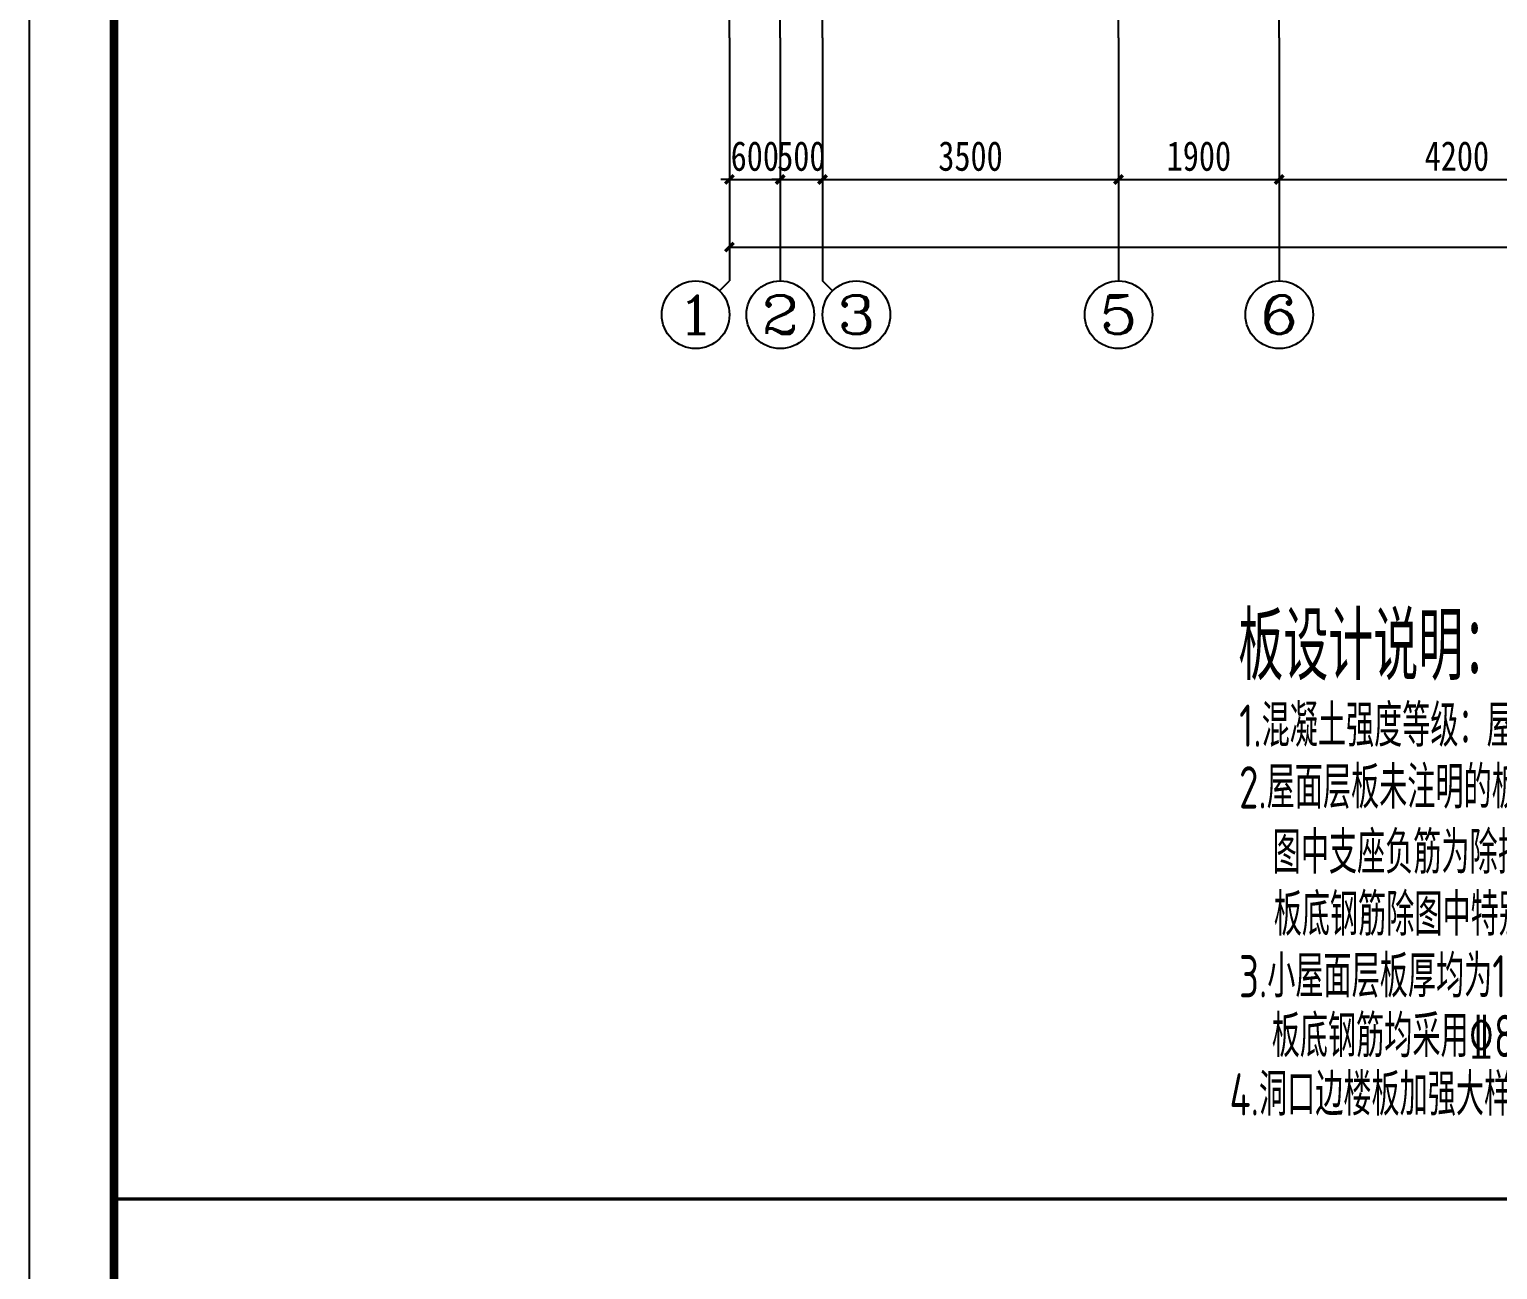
# Model space of a CAD drawing. Extents: x -144902 to 588294, y -160863 to 65494.
# Drawn here: x 528894 to 546253, y -40368 to -25702 of the extents above; entities that cross this region are included whole.
import ezdxf
from ezdxf.enums import TextEntityAlignment as Align

# ---------------------------------------------------------------- set-up
doc = ezdxf.new("R2010")
doc.units = 0
doc.header["$LTSCALE"] = 100
doc.linetypes.add('ACAD_ISO04W100', pattern=[30.5, 24, -3, 0.5, -3])
doc.layers.get('0').update_dxf_attribs({"linetype": 'CONTINUOUS'})
doc.layers.get('Defpoints').update_dxf_attribs({"linetype": 'CONTINUOUS'})
for name, color, linetype in [('1508', 2, 'CONTINUOUS'), ('AXIS', 3, 'CONTINUOUS'), ('AXIS_TEXT', 7, 'CONTINUOUS'), ('BBAR', 1, 'CONTINUOUS'), ('DOTE', 253, 'ACAD_ISO04W100'), ('TEXT', 7, 'CONTINUOUS'), ('tk', 7, 'CONTINUOUS')]:
    doc.layers.add(name, color=color, linetype=linetype)
doc.styles.add('_HZTXT', font='complex.shx', dxfattribs={"width": 0.7, "bigfont": 'tssdchn.shx'})
doc.styles.add('COMPLEX', font='COMPLEX')
doc.styles.add('DIM_FONT', font='SIMHEI.TTF', dxfattribs={"width": 0.8})
doc.styles.get("Standard").update_dxf_attribs({"font": 'tssdeng.shx', "width": 0.7, "bigfont": 'tssdchn.shx'})
doc.dimstyles.new('_TCH_ARCH&&100', dxfattribs={"dimtxt": 350, "dimasz": 100, "dimexe": 250, "dimexo": 300, "dimgap": 100, "dimtad": 1, "dimdec": 0, "dimzin": 0, "dimdsep": 46, "dimtxsty": 'DIM_FONT', "dimblk": 'ARCHTICK', "dimcen": 0.09, "dimclrt": 7, "dimazin": 2, "dimtfac": 1, "dimtdec": 0, "dimtix": 1, "dimtmove": 2, "dimatfit": 3, "dimfxl": 1, "dimtolj": 1, "dimtzin": 0, "dimarcsym": 0})

# ---------------------------------------------------------------- blocks, each defined once
blk = doc.blocks.new('A1tk')
at = {"layer": 'tk', "color": 5}
blk.add_lwpolyline([(0, 0), (0, 59400), (84100, 59400), (84100, 0)], close=True, dxfattribs=at)
at = {"layer": 'tk', "const_width": 100}
blk.add_lwpolyline([(2500, 1000), (83100, 1000), (83100, 58400), (2500, 58400)], close=True, dxfattribs=at)
blk = doc.blocks.new('_ArchTick')
at = {"color": 0, "linetype": 'ByBlock', "const_width": 0.4}
blk.add_lwpolyline([(-0.5, -0.5), (0.5, 0.5)], dxfattribs=at)
blk = doc.blocks.new('*D1536')
at = {"layer": 'AXIS', "color": 0, "lineweight": -2}
for p, q in [((10561, 3375), (10561, 1750)), ((14761, 3375), (14761, 1750)), ((10561, 2000), (14761, 2000))]:
    blk.add_line(p, q, dxfattribs=at)
at = {"layer": 'Defpoints', "color": 0}
for p in [(10561, 3675), (14761, 3675), (14761, 2000)]:
    blk.add_point(p, dxfattribs=at)
at = {"layer": 'AXIS', "color": 0, "lineweight": -2, "xscale": 100, "yscale": 100, "zscale": 100, "rotation": 180}
blk.add_blockref('_ArchTick', (10561, 2000), dxfattribs=at)
at = {"layer": 'AXIS', "color": 0, "lineweight": -2, "xscale": 100, "yscale": 100, "zscale": 100}
blk.add_blockref('_ArchTick', (14761, 2000), dxfattribs=at)
at = {"layer": 'AXIS', "color": 7, "insert": (12661, 2275), "char_height": 350, "attachment_point": 5, "style": 'DIM_FONT'}
blk.add_mtext('\\A1;4200', dxfattribs=at)
blk = doc.blocks.new('*D1537')
at = {"layer": 'AXIS', "color": 0, "lineweight": -2}
for p, q in [((8661, 3375), (8661, 1750)), ((10561, 3375), (10561, 1750)), ((8661, 2000), (10561, 2000))]:
    blk.add_line(p, q, dxfattribs=at)
at = {"layer": 'Defpoints', "color": 0}
for p in [(8661, 3675), (10561, 3675), (10561, 2000)]:
    blk.add_point(p, dxfattribs=at)
at = {"layer": 'AXIS', "color": 0, "lineweight": -2, "xscale": 100, "yscale": 100, "zscale": 100, "rotation": 180}
blk.add_blockref('_ArchTick', (8661, 2000), dxfattribs=at)
at = {"layer": 'AXIS', "color": 0, "lineweight": -2, "xscale": 100, "yscale": 100, "zscale": 100}
blk.add_blockref('_ArchTick', (10561, 2000), dxfattribs=at)
at = {"layer": 'AXIS', "color": 7, "insert": (9611, 2275), "char_height": 350, "attachment_point": 5, "style": 'DIM_FONT'}
blk.add_mtext('\\A1;1900', dxfattribs=at)
blk = doc.blocks.new('*D1538')
at = {"layer": 'AXIS', "color": 0, "lineweight": -2}
for p, q in [((5161, 3375), (5161, 1750)), ((8661, 3375), (8661, 1750)), ((5161, 2000), (8661, 2000))]:
    blk.add_line(p, q, dxfattribs=at)
at = {"layer": 'Defpoints', "color": 0}
for p in [(5161, 3675), (8661, 3675), (8661, 2000)]:
    blk.add_point(p, dxfattribs=at)
at = {"layer": 'AXIS', "color": 0, "lineweight": -2, "xscale": 100, "yscale": 100, "zscale": 100, "rotation": 180}
blk.add_blockref('_ArchTick', (5161, 2000), dxfattribs=at)
at = {"layer": 'AXIS', "color": 0, "lineweight": -2, "xscale": 100, "yscale": 100, "zscale": 100}
blk.add_blockref('_ArchTick', (8661, 2000), dxfattribs=at)
at = {"layer": 'AXIS', "color": 7, "insert": (6911, 2275), "char_height": 350, "attachment_point": 5, "style": 'DIM_FONT'}
blk.add_mtext('\\A1;3500', dxfattribs=at)
blk = doc.blocks.new('*D1539')
at = {"layer": 'AXIS', "color": 0, "lineweight": -2}
for p, q in [((4661, 3375), (4661, 1750)), ((5161, 3375), (5161, 1750)), ((4661, 2000), (4561, 2000)), ((4661, 2000), (5161, 2000)), ((5161, 2000), (5261, 2000))]:
    blk.add_line(p, q, dxfattribs=at)
at = {"layer": 'Defpoints', "color": 0}
for p in [(4661, 3675), (5161, 3675), (5161, 2000)]:
    blk.add_point(p, dxfattribs=at)
at = {"layer": 'AXIS', "color": 0, "lineweight": -2, "xscale": 100, "yscale": 100, "zscale": 100}
blk.add_blockref('_ArchTick', (4661, 2000), dxfattribs=at)
at = {"layer": 'AXIS', "color": 0, "lineweight": -2, "xscale": 100, "yscale": 100, "zscale": 100, "rotation": 180}
blk.add_blockref('_ArchTick', (5161, 2000), dxfattribs=at)
at = {"layer": 'AXIS', "color": 7, "insert": (4911, 2275), "char_height": 350, "attachment_point": 5, "style": 'DIM_FONT'}
blk.add_mtext('\\A1;500', dxfattribs=at)
blk = doc.blocks.new('*D1540')
at = {"layer": 'AXIS', "color": 0, "lineweight": -2}
for p, q in [((4061, 3375), (4061, 1750)), ((4661, 3375), (4661, 1750)), ((4061, 2000), (3961, 2000)), ((4061, 2000), (4661, 2000)), ((4661, 2000), (4761, 2000))]:
    blk.add_line(p, q, dxfattribs=at)
at = {"layer": 'Defpoints', "color": 0}
for p in [(4061, 3675), (4661, 3675), (4661, 2000)]:
    blk.add_point(p, dxfattribs=at)
at = {"layer": 'AXIS', "color": 0, "lineweight": -2, "xscale": 100, "yscale": 100, "zscale": 100}
blk.add_blockref('_ArchTick', (4061, 2000), dxfattribs=at)
at = {"layer": 'AXIS', "color": 0, "lineweight": -2, "xscale": 100, "yscale": 100, "zscale": 100, "rotation": 180}
blk.add_blockref('_ArchTick', (4661, 2000), dxfattribs=at)
at = {"layer": 'AXIS', "color": 7, "insert": (4361, 2275), "char_height": 350, "attachment_point": 5, "style": 'DIM_FONT'}
blk.add_mtext('\\A1;600', dxfattribs=at)
blk = doc.blocks.new('*D1541')
at = {"layer": 'AXIS', "color": 0, "lineweight": -2}
for p, q in [((4061, 3375), (4061, 950)), ((43161, 3375), (43161, 950)), ((4061, 1200), (43161, 1200))]:
    blk.add_line(p, q, dxfattribs=at)
at = {"layer": 'Defpoints', "color": 0}
for p in [(4061, 3675, 0), (43161, 3675, 0), (43161, 1200)]:
    blk.add_point(p, dxfattribs=at)
at = {"layer": 'AXIS', "color": 0, "lineweight": -2, "xscale": 100, "yscale": 100, "zscale": 100, "rotation": 180}
blk.add_blockref('_ArchTick', (4061, 1200), dxfattribs=at)
at = {"layer": 'AXIS', "color": 0, "lineweight": -2, "xscale": 100, "yscale": 100, "zscale": 100}
blk.add_blockref('_ArchTick', (43161, 1200), dxfattribs=at)
at = {"layer": 'AXIS', "color": 7, "insert": (23611, 1475), "char_height": 350, "attachment_point": 5, "style": 'DIM_FONT'}
blk.add_mtext('\\A1;39100', dxfattribs=at)
blk = doc.blocks.new('_AXISO')
blk.add_circle((0, 0), 0.5)
at = {"layer": 'AXIS_TEXT', "style": 'COMPLEX', "width": 1.041667}
blk.add_attdef('A', text='', height=0.56, dxfattribs=at).set_placement((-0.25, -0.28), (0.25, -0.28), align=Align.FIT)
blk = doc.blocks.new('2012122620434072')
at = {"layer": 'AXIS'}
for p, q in [((4061.4, 3675, 0), (4061.4, 800, 0)), ((4661.4, 3675, 0), (4661.4, 800, 0)), ((5161.4, 3675, 0), (5161.4, 800, 0)), ((8661.4, 3675, 0), (8661.4, 800, 0)), ((10561.4, 3675, 0), (10561.4, 800, 0)), ((3944.2, 682.8, 0), (4061.4, 800, 0)), ((5278.5, 682.8, 0), (5161.4, 800, 0))]:
    blk.add_line(p, q, dxfattribs=at)
at = {"layer": 'DOTE'}
for p, q in [((4061.4, 3675, 0), (4061.4, 23075, 0)), ((4661.4, 3675, 0), (4661.4, 23075, 0)), ((8661.4, 3675, 0), (8661.4, 23075, 0)), ((10561.4, 3675, 0), (10561.4, 23075, 0)), ((5161.4, 3675, 0), (5161.4, 14875, 0))]:
    blk.add_line(p, q, dxfattribs=at)
at = {"layer": 'AXIS'}
ref = blk.add_blockref('_AXISO', (3661.4, 400, 0), dxfattribs=dict(at, xscale=800, yscale=800, zscale=800))
ref.add_attrib('A', '1', dxfattribs={"layer": 'AXIS_TEXT', "height": 452.5, "style": '_HZTXT', "width": 2.333333}).set_placement((3435.1, 173.7, 0), (3887.6, 173.7, 0), align=Align.FIT)
ref = blk.add_blockref('_AXISO', (4661.4, 400, 0), dxfattribs=dict(at, xscale=800, yscale=800, zscale=800))
ref.add_attrib('A', '2', dxfattribs={"layer": 'AXIS_TEXT', "height": 452.5, "style": '_HZTXT', "width": 1.5}).set_placement((4435.1, 173.7, 0), (4887.6, 173.7, 0), align=Align.FIT)
ref = blk.add_blockref('_AXISO', (5561.4, 400, 0), dxfattribs=dict(at, xscale=800, yscale=800, zscale=800))
ref.add_attrib('A', '3', dxfattribs={"layer": 'AXIS_TEXT', "height": 452.5, "style": '_HZTXT', "width": 1.5}).set_placement((5335.1, 173.7, 0), (5787.6, 173.7, 0), align=Align.FIT)
ref = blk.add_blockref('_AXISO', (8661.4, 400, 0), dxfattribs=dict(at, xscale=800, yscale=800, zscale=800))
ref.add_attrib('A', '5', dxfattribs={"layer": 'AXIS_TEXT', "height": 452.5, "style": '_HZTXT', "width": 1.5}).set_placement((8435.1, 173.7, 0), (8887.6, 173.7, 0), align=Align.FIT)
ref = blk.add_blockref('_AXISO', (10561.4, 400, 0), dxfattribs=dict(at, xscale=800, yscale=800, zscale=800))
ref.add_attrib('A', '6', dxfattribs={"layer": 'AXIS_TEXT', "height": 452.5, "style": '_HZTXT', "width": 1.5}).set_placement((10335.1, 173.7, 0), (10787.6, 173.7, 0), align=Align.FIT)
for p1, p2, distance, picture, middle in [((4061.4, 3675, 0), (4661.4, 3675, 0), -1675, '*D1540', (4361.4, 2275, 0)), ((4061.4, 3675, 0), (43161.4, 3675, 0), -2475, '*D1541', (23611.4, 1475, 0)), ((4661.4, 3675, 0), (5161.4, 3675, 0), -1675, '*D1539', (4911.4, 2275, 0)), ((5161.4, 3675, 0), (8661.4, 3675, 0), -1675, '*D1538', (6911.4, 2275, 0)), ((8661.4, 3675, 0), (10561.4, 3675, 0), -1675, '*D1537', (9611.4, 2275, 0)), ((10561.4, 3675, 0), (14761.4, 3675, 0), -1675, '*D1536', (12661.4, 2275, 0))]:
    dim = blk.add_aligned_dim(p1=p1, p2=p2, distance=distance, dimstyle='_TCH_ARCH&&100', dxfattribs=at)
    dim.commit()
    dim.dimension.update_dxf_attribs({"geometry": picture, "text_midpoint": middle})

msp = doc.modelspace()

# ---------------------------------------------------------------- linework, layer by layer
at = {"layer": 'BBAR', "const_width": 40}
msp.add_lwpolyline([(529894.134, -39531.77), (587294.134, -39531.77)], dxfattribs=at)

# ---------------------------------------------------------------- block references
at = {"layer": '1508', "rotation": 270}
msp.add_blockref('A1tk', (528894.134, -844.592), dxfattribs=at)
at = {"layer": 'AXIS'}
msp.add_blockref('2012122620434072', (533109.766, -29477.164), dxfattribs=at)

# ---------------------------------------------------------------- texts
at = {"layer": 'TEXT', "width": 0.7}
for s, height, p in [('板设计说明：', 800, (543186.834, -33397.281)), ('1.混凝土强度等级：屋面层以及小屋面层采用密实性C25混凝土,抗渗等级为P6。', 500, (543196.694, -34185.103)), ('2.屋面层板未注明的板厚均为120mm;板面钢筋采用%%1328@200双向拉通布置,', 500, (543195.949, -34914.982)), ('图中支座负筋为除拉通筋外附加钢筋,附加钢筋未注明的均为%%1328@200;', 500, (543593.076, -35685.713)), ('板底钢筋除图中特别注明外均采用%%1328@200双向拉通布置。', 500, (543605.848, -36418.704)), ('3.小屋面层板厚均为100mm;画出而未注明规格的负筋均为%%1328@200。', 500, (543195.949, -37148.432)), ('板底钢筋均采用%%1328@200双向拉通布置。', 500, (543582.391, -37855.616)), ('4.洞口边楼板加强大样详结施总说明。', 500, (543082.503, -38545.734))]:
    msp.add_text(s, height=height, dxfattribs=at).set_placement(p)

doc.saveas('drawing.dxf')
